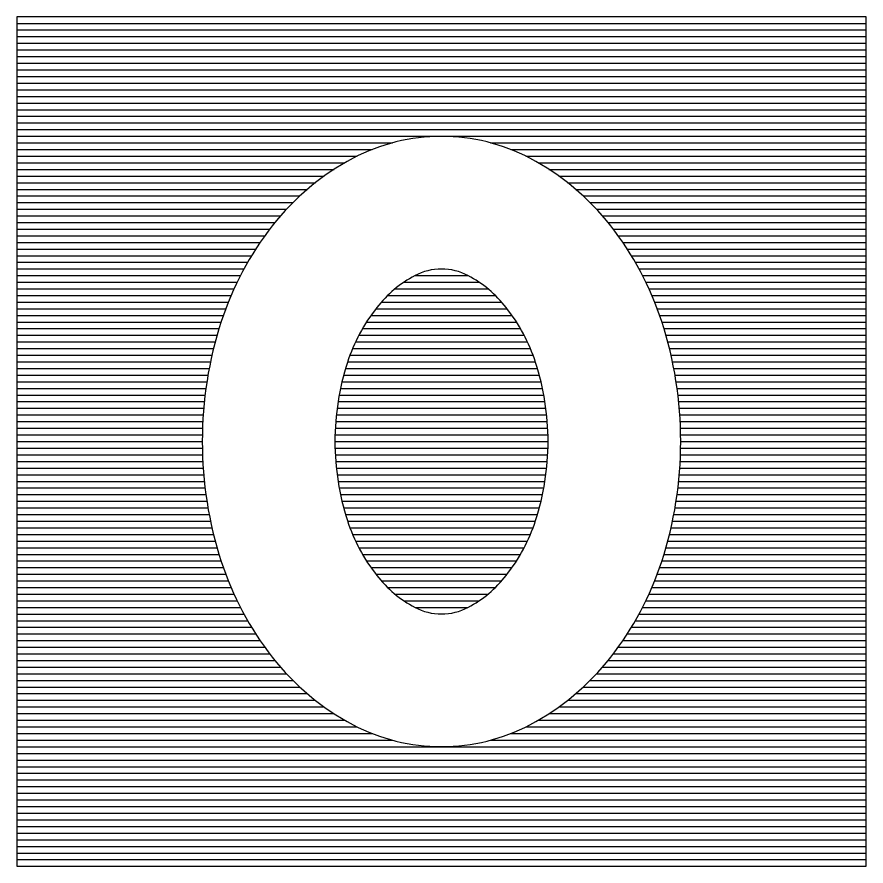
# Model space of a CAD drawing. Header units: millimetres. Extents: x -3 to 2253, y -3 to 1300.
# Drawn here: x 1499 to 1511, y 799 to 811 of the extents above; entities that cross this region are included whole.
import ezdxf

# ---------------------------------------------------------------- set-up
doc = ezdxf.new("R2010")
doc.units = ezdxf.units.MM
doc.layers.add('GROEN', color=3, linetype='Continuous')
doc.layers.add('VEILIG', color=7, linetype='Continuous')

# ---------------------------------------------------------------- blocks, each defined once
blk = doc.blocks.new('*X561')
at = {"color": 0}
for p, q in [((-6, 5.909), (6, 5.909)), ((-6, 5.816), (6, 5.816)), ((-6, 5.722), (6, 5.722)), ((-6, 5.628), (6, 5.628)), ((-6, 5.534), (6, 5.534)), ((-6, 5.44), (6, 5.44)), ((-6, 5.347), (6, 5.347)), ((-6, 5.253), (6, 5.253)), ((-6, 5.159), (6, 5.159)), ((-6, 5.065), (6, 5.065)), ((-6, 4.971), (6, 4.971)), ((-6, 4.878), (6, 4.878)), ((-6, 4.784), (6, 4.784)), ((-6, 4.69), (6, 4.69)), ((-6, 4.596), (6, 4.596)), ((-6, 4.502), (6, 4.502)), ((-6, 4.409), (6, 4.409)), ((-6, 4.315), (6, 4.315)), ((-6, 4.221), (-0.694, 4.221)), ((0.694, 4.221), (6, 4.221)), ((-6, 4.127), (-0.978, 4.127)), ((0.978, 4.127), (6, 4.127)), ((-6, 4.033), (-1.19, 4.033)), ((1.19, 4.033), (6, 4.033)), ((-6, 3.94), (-1.364, 3.94)), ((-6, 3.846), (-1.518, 3.846)), ((1.364, 3.94), (6, 3.94)), ((1.518, 3.846), (6, 3.846)), ((-6, 3.752), (-1.656, 3.752)), ((1.656, 3.752), (6, 3.752)), ((-6, 3.658), (-1.781, 3.658)), ((1.781, 3.658), (6, 3.658)), ((-6, 3.564), (-1.896, 3.564)), ((1.896, 3.564), (6, 3.564)), ((-6, 3.471), (-2.002, 3.471)), ((-6, 3.377), (-2.1, 3.377)), ((2.002, 3.471), (6, 3.471)), ((2.1, 3.377), (6, 3.377)), ((-6, 3.283), (-2.191, 3.283)), ((2.191, 3.283), (6, 3.283)), ((-6, 3.189), (-2.275, 3.189)), ((2.275, 3.189), (6, 3.189)), ((-6, 3.095), (-2.354, 3.095)), ((-6, 3.002), (-2.428, 3.002)), ((2.354, 3.095), (6, 3.095)), ((2.428, 3.002), (6, 3.002)), ((-6, 2.908), (-2.497, 2.908)), ((2.497, 2.908), (6, 2.908)), ((-6, 2.814), (-2.563, 2.814)), ((2.563, 2.814), (6, 2.814)), ((-6, 2.72), (-2.625, 2.72)), ((2.625, 2.72), (6, 2.72)), ((-6, 2.626), (-2.684, 2.626)), ((-6, 2.533), (-2.74, 2.533)), ((2.684, 2.626), (6, 2.626)), ((2.74, 2.533), (6, 2.533)), ((-6, 2.439), (-2.792, 2.439)), ((2.792, 2.439), (6, 2.439)), ((-6, 2.345), (-2.842, 2.345)), ((-0.374, 2.345), (0.374, 2.345)), ((2.842, 2.345), (6, 2.345)), ((-6, 2.251), (-2.889, 2.251)), ((-0.53, 2.251), (0.53, 2.251)), ((2.889, 2.251), (6, 2.251)), ((-6, 2.157), (-2.933, 2.157)), ((-6, 2.064), (-2.974, 2.064)), ((-0.761, 2.064), (0.761, 2.064)), ((-0.656, 2.157), (0.656, 2.157)), ((2.933, 2.157), (6, 2.157)), ((2.974, 2.064), (6, 2.064)), ((-6, 1.97), (-3.013, 1.97)), ((-0.851, 1.97), (0.851, 1.97)), ((3.013, 1.97), (6, 1.97)), ((-6, 1.876), (-3.049, 1.876)), ((-0.928, 1.876), (0.928, 1.876)), ((3.049, 1.876), (6, 1.876)), ((-6, 1.782), (-3.083, 1.782)), ((-6, 1.688), (-3.115, 1.688)), ((-1.06, 1.688), (1.06, 1.688)), ((-0.997, 1.782), (0.997, 1.782)), ((3.083, 1.782), (6, 1.782)), ((3.115, 1.688), (6, 1.688)), ((-6, 1.595), (-3.144, 1.595)), ((-1.116, 1.595), (1.116, 1.595)), ((3.144, 1.595), (6, 1.595)), ((-6, 1.501), (-3.172, 1.501)), ((-1.168, 1.501), (1.168, 1.501)), ((3.172, 1.501), (6, 1.501)), ((-6, 1.407), (-3.198, 1.407)), ((-1.214, 1.407), (1.214, 1.407)), ((3.198, 1.407), (6, 1.407)), ((-6, 1.313), (-3.222, 1.313)), ((-6, 1.219), (-3.244, 1.219)), ((-1.293, 1.219), (1.293, 1.219)), ((-1.256, 1.313), (1.256, 1.313)), ((3.222, 1.313), (6, 1.313)), ((3.244, 1.219), (6, 1.219)), ((-6, 1.126), (-3.264, 1.126)), ((-1.326, 1.126), (1.326, 1.126)), ((3.264, 1.126), (6, 1.126)), ((-6, 1.032), (-3.283, 1.032)), ((-1.356, 1.032), (1.356, 1.032)), ((3.283, 1.032), (6, 1.032)), ((-6, 0.938), (-3.3, 0.938)), ((-6, 0.844), (-3.316, 0.844)), ((-1.406, 0.844), (1.406, 0.844)), ((-1.382, 0.938), (1.382, 0.938)), ((3.3, 0.938), (6, 0.938)), ((3.316, 0.844), (6, 0.844)), ((-6, 0.75), (-3.33, 0.75)), ((-1.427, 0.75), (1.427, 0.75)), ((3.33, 0.75), (6, 0.75)), ((-6, 0.657), (-3.342, 0.657)), ((-1.446, 0.657), (1.446, 0.657)), ((3.342, 0.657), (6, 0.657)), ((-6, 0.563), (-3.352, 0.563)), ((-1.462, 0.563), (1.462, 0.563)), ((3.352, 0.563), (6, 0.563)), ((-6, 0.469), (-3.361, 0.469)), ((-6, 0.375), (-3.368, 0.375)), ((-1.487, 0.375), (1.487, 0.375)), ((-1.476, 0.469), (1.476, 0.469)), ((3.361, 0.469), (6, 0.469)), ((3.368, 0.375), (6, 0.375)), ((-6, 0.281), (-3.374, 0.281)), ((-1.495, 0.281), (1.495, 0.281)), ((3.374, 0.281), (6, 0.281)), ((-6, 0.188), (-3.378, 0.188)), ((-1.501, 0.188), (1.501, 0.188)), ((3.378, 0.188), (6, 0.188)), ((-6, 0.094), (-3.38, 0.094)), ((-6, 0), (-3.381, 0)), ((-1.506, 0), (1.506, 0)), ((-1.505, 0.094), (1.505, 0.094)), ((3.38, 0.094), (6, 0.094)), ((3.381, 0), (6, 0)), ((-6, -0.094), (-3.38, -0.094)), ((-1.505, -0.094), (1.505, -0.094)), ((3.38, -0.094), (6, -0.094)), ((-6, -0.188), (-3.378, -0.188)), ((-1.501, -0.188), (1.501, -0.188)), ((3.378, -0.188), (6, -0.188)), ((-6, -0.281), (-3.374, -0.281)), ((-1.495, -0.281), (1.495, -0.281)), ((3.374, -0.281), (6, -0.281)), ((-6, -0.375), (-3.368, -0.375)), ((-6, -0.469), (-3.361, -0.469)), ((-1.487, -0.375), (1.487, -0.375)), ((-1.476, -0.469), (1.476, -0.469)), ((3.361, -0.469), (6, -0.469)), ((3.368, -0.375), (6, -0.375)), ((-6, -0.563), (-3.352, -0.563)), ((-1.462, -0.563), (1.462, -0.563)), ((3.352, -0.563), (6, -0.563)), ((-6, -0.657), (-3.342, -0.657)), ((-1.446, -0.657), (1.446, -0.657)), ((3.342, -0.657), (6, -0.657)), ((-6, -0.75), (-3.33, -0.75)), ((-1.427, -0.75), (1.427, -0.75)), ((3.33, -0.75), (6, -0.75)), ((-6, -0.844), (-3.316, -0.844)), ((-6, -0.938), (-3.3, -0.938)), ((-1.406, -0.844), (1.406, -0.844)), ((-1.382, -0.938), (1.382, -0.938)), ((3.3, -0.938), (6, -0.938)), ((3.316, -0.844), (6, -0.844)), ((-6, -1.032), (-3.283, -1.032)), ((-1.356, -1.032), (1.356, -1.032)), ((3.283, -1.032), (6, -1.032)), ((-6, -1.126), (-3.264, -1.126)), ((-1.326, -1.126), (1.326, -1.126)), ((3.264, -1.126), (6, -1.126)), ((-6, -1.219), (-3.244, -1.219)), ((-6, -1.313), (-3.222, -1.313)), ((-1.293, -1.219), (1.293, -1.219)), ((-1.256, -1.313), (1.256, -1.313)), ((3.222, -1.313), (6, -1.313)), ((3.244, -1.219), (6, -1.219)), ((-6, -1.407), (-3.198, -1.407)), ((-1.214, -1.407), (1.214, -1.407)), ((3.198, -1.407), (6, -1.407)), ((-6, -1.501), (-3.172, -1.501)), ((-1.168, -1.501), (1.168, -1.501)), ((3.172, -1.501), (6, -1.501)), ((-6, -1.595), (-3.144, -1.595)), ((-1.116, -1.595), (1.116, -1.595)), ((3.144, -1.595), (6, -1.595)), ((-6, -1.688), (-3.115, -1.688)), ((-6, -1.782), (-3.083, -1.782)), ((-1.06, -1.688), (1.06, -1.688)), ((-0.997, -1.782), (0.997, -1.782)), ((3.083, -1.782), (6, -1.782)), ((3.115, -1.688), (6, -1.688)), ((-6, -1.876), (-3.049, -1.876)), ((-0.928, -1.876), (0.928, -1.876)), ((3.049, -1.876), (6, -1.876)), ((-6, -1.97), (-3.013, -1.97)), ((-0.851, -1.97), (0.851, -1.97)), ((3.013, -1.97), (6, -1.97)), ((-6, -2.064), (-2.974, -2.064)), ((-6, -2.157), (-2.933, -2.157)), ((-0.761, -2.064), (0.761, -2.064)), ((-0.656, -2.157), (0.656, -2.157)), ((2.933, -2.157), (6, -2.157)), ((2.974, -2.064), (6, -2.064)), ((-6, -2.251), (-2.889, -2.251)), ((-0.53, -2.251), (0.53, -2.251)), ((2.889, -2.251), (6, -2.251)), ((-6, -2.345), (-2.842, -2.345)), ((-0.374, -2.345), (0.374, -2.345)), ((2.842, -2.345), (6, -2.345)), ((-6, -2.439), (-2.792, -2.439)), ((2.792, -2.439), (6, -2.439)), ((-6, -2.533), (-2.74, -2.533)), ((-6, -2.626), (-2.684, -2.626)), ((2.684, -2.626), (6, -2.626)), ((2.74, -2.533), (6, -2.533)), ((-6, -2.72), (-2.625, -2.72)), ((2.625, -2.72), (6, -2.72)), ((-6, -2.814), (-2.563, -2.814)), ((2.563, -2.814), (6, -2.814)), ((-6, -2.908), (-2.497, -2.908)), ((2.497, -2.908), (6, -2.908)), ((-6, -3.002), (-2.428, -3.002)), ((-6, -3.095), (-2.354, -3.095)), ((2.354, -3.095), (6, -3.095)), ((2.428, -3.002), (6, -3.002)), ((-6, -3.189), (-2.275, -3.189)), ((2.275, -3.189), (6, -3.189)), ((-6, -3.283), (-2.191, -3.283)), ((2.191, -3.283), (6, -3.283)), ((-6, -3.377), (-2.1, -3.377)), ((-6, -3.471), (-2.002, -3.471)), ((2.002, -3.471), (6, -3.471)), ((2.1, -3.377), (6, -3.377)), ((-6, -3.564), (-1.896, -3.564)), ((1.896, -3.564), (6, -3.564)), ((-6, -3.658), (-1.781, -3.658)), ((1.781, -3.658), (6, -3.658)), ((-6, -3.752), (-1.656, -3.752)), ((1.656, -3.752), (6, -3.752)), ((-6, -3.846), (-1.518, -3.846)), ((-6, -3.94), (-1.364, -3.94)), ((1.364, -3.94), (6, -3.94)), ((1.518, -3.846), (6, -3.846)), ((-6, -4.033), (-1.19, -4.033)), ((1.19, -4.033), (6, -4.033)), ((-6, -4.127), (-0.978, -4.127)), ((0.978, -4.127), (6, -4.127)), ((-6, -4.221), (-0.694, -4.221)), ((-6, -4.315), (6, -4.315)), ((0.694, -4.221), (6, -4.221)), ((-6, -4.409), (6, -4.409)), ((-6, -4.502), (6, -4.502)), ((-6, -4.596), (6, -4.596)), ((-6, -4.69), (6, -4.69)), ((-6, -4.784), (6, -4.784)), ((-6, -4.878), (6, -4.878)), ((-6, -4.971), (6, -4.971)), ((-6, -5.065), (6, -5.065)), ((-6, -5.159), (6, -5.159)), ((-6, -5.253), (6, -5.253)), ((-6, -5.347), (6, -5.347)), ((-6, -5.44), (6, -5.44)), ((-6, -5.534), (6, -5.534)), ((-6, -5.628), (6, -5.628)), ((-6, -5.722), (6, -5.722)), ((-6, -5.816), (6, -5.816)), ((-6, -5.909), (6, -5.909))]:
    blk.add_line(p, q, dxfattribs=at)
blk = doc.blocks.new('PIC-100')
at = {"layer": 'VEILIG'}
for p, q in [((6, 6), (-6, 6)), ((-6, 6), (-6, -6)), ((6, -6), (6, 6)), ((-6, -6), (6, -6))]:
    blk.add_line(p, q, dxfattribs=at)
for points in [[(0, 4.312, 0.122109), (-1.25, 4.003, 0.105344), (-2.391, 3.049, 0.087956), (-3.113, 1.694, 0.078666), (-3.381, 0, 0.078666), (-3.113, -1.694, 0.087956), (-2.391, -3.049, 0.105344), (-1.25, -4.003, 0.122109), (0, -4.312, 0.122109), (1.25, -4.003, 0.105344), (2.391, -3.049, 0.087956), (3.113, -1.694, 0.078666), (3.381, 0, 0.078666), (3.113, 1.694, 0.087956), (2.391, 3.049, 0.105344), (1.25, 4.003, 0.122109)], [(0, 2.438, 0.122109), (-0.374, 2.345, 0.105344), (-0.915, 1.893, 0.087956), (-1.33, 1.115, 0.078666), (-1.506, 0, 0.078666), (-1.33, -1.115, 0.087956), (-0.915, -1.893, 0.105344), (-0.374, -2.345, 0.122109), (0, -2.438, 0.122109), (0.374, -2.345, 0.105344), (0.915, -1.893, 0.087956), (1.33, -1.115, 0.078666), (1.506, 0, 0.078666), (1.33, 1.115, 0.087956), (0.915, 1.893, 0.105344), (0.374, 2.345, 0.122109)]]:
    blk.add_lwpolyline(points, format="xyb", close=True, dxfattribs=at)
at = {"layer": 'GROEN'}
blk.add_blockref('*X561', (0, 0), dxfattribs=at)

msp = doc.modelspace()

# ---------------------------------------------------------------- block references
msp.add_blockref('PIC-100', (1505, 805))

doc.saveas('drawing.dxf')
